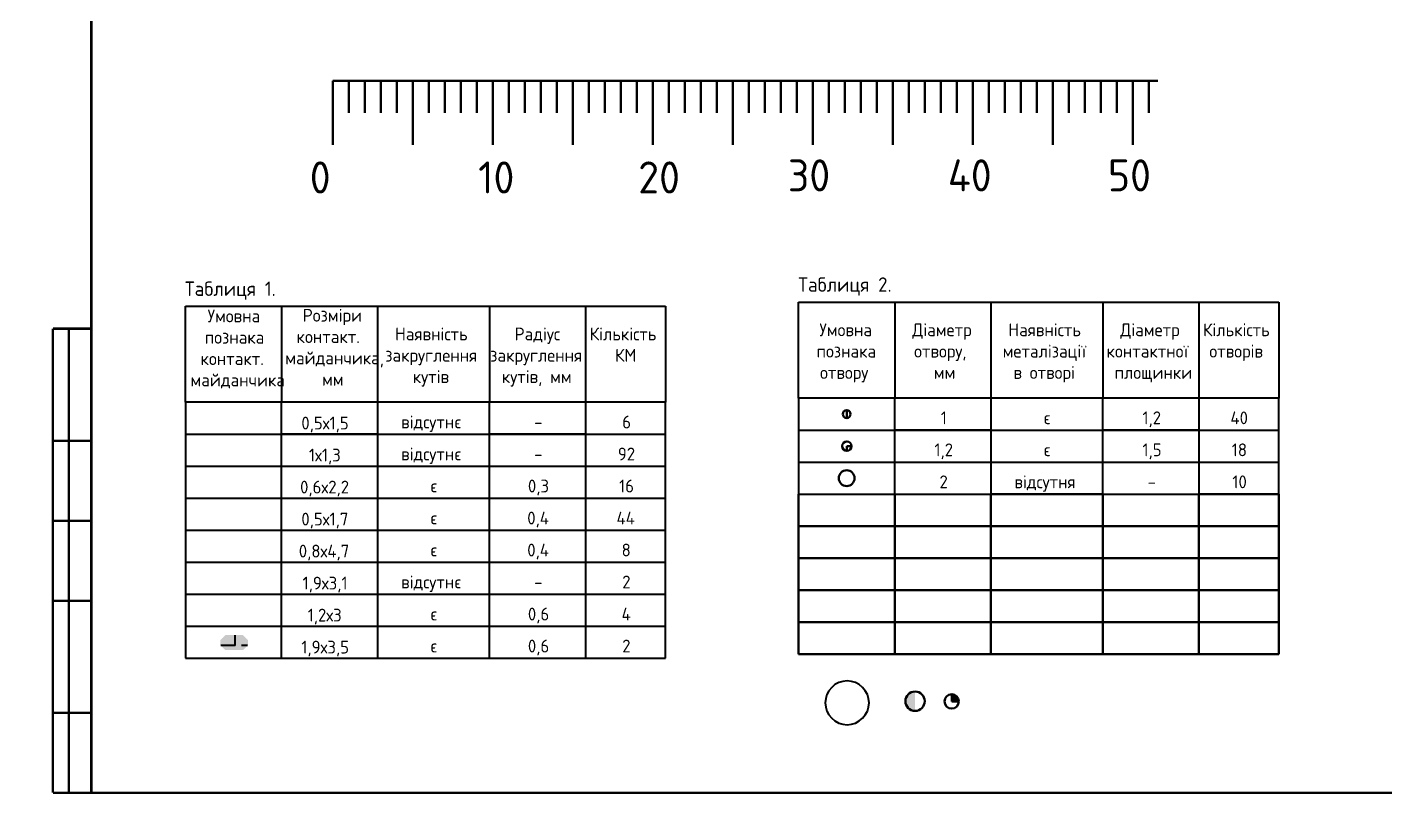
# Model space of a CAD drawing. Header units: millimetres. Extents: x 0 to 841, y 0 to 594.
# Drawn here: x 0 to 424.5, y 0 to 244.2 of the extents above; entities that cross this region are included whole.
import ezdxf

# ---------------------------------------------------------------- set-up
doc = ezdxf.new("R2010")
doc.units = ezdxf.units.MM
doc.layers.get('0').update_dxf_attribs({"lineweight": 50})
doc.layers.add('Sheet', color=255, linetype='Continuous')
doc.layers.add('Отверстия', color=7, linetype='Continuous', lineweight=30)
doc.styles.add('Gost', font='GOST type B.ttf')

msp = doc.modelspace()

# ---------------------------------------------------------------- hatches: boundary and pattern name
at = {"lineweight": 40}
h = msp.add_hatch(color=1, dxfattribs=at)
h.dxf.hatch_style = 1
h.paths.add_polyline_path([(61.9, 54.28), (60.29, 52.67), (60.29, 51.18), (61.9, 49.57), (67.04, 49.57), (67.04, 50.4, -1), (67.04, 50.72, -0.198912), (67.15, 50.67), (68.29, 51.81, -0.668179), (68.4, 52.08, -0.414214), (68.56, 51.92), (68.96, 51.92), (68.96, 52.67), (67.35, 54.28)])
h = msp.add_hatch(dxfattribs=at)
h.set_pattern_fill('ANGLE', color=1, angle=90)
h.set_pattern_definition([(90, (225.643, 2.145), (-6.985, 4e-16), [5.08, -1.905]), (180, (225.643, 2.145), (-9e-16, -6.985), [5.08, -1.905])])
h.paths.add_polyline_path([(68.96, 51.18), (68.96, 52.67), (67.35, 54.28), (61.9, 54.28), (60.29, 52.67), (60.29, 51.18), (61.9, 49.57), (67.35, 49.57)])
h.paths.add_polyline_path([(67.15, 50.67, -0.668179), (67.04, 50.4, -1.496606), (67.15, 50.67), (68.29, 51.81, -0.668179), (68.4, 52.08, -1.496606), (68.29, 51.81)], flags=16)
h.paths.add_polyline_path([(67.04, 50.4, -1), (67.04, 50.72, -1)], flags=16)
h.paths.add_polyline_path([(68.4, 51.77, -1), (68.4, 52.08, -1)], flags=16)
h = msp.add_hatch(color=1, dxfattribs=at)
h.dxf.hatch_style = 1
h.paths.add_polyline_path([(68.96, 51.18), (68.96, 52.67), (67.35, 54.28), (61.9, 54.28), (60.29, 52.67), (60.29, 51.18), (61.9, 49.57), (67.35, 49.57)])
h.paths.add_polyline_path([(67.04, 50.4, -1.496606), (67.15, 50.67), (68.29, 51.81, -0.668179), (68.4, 52.08, -1.496606), (68.29, 51.81), (67.15, 50.67, -0.668179)], flags=16)
h.paths.add_polyline_path([(67.04, 50.4, -1), (67.04, 50.72, -1)], flags=16)
h.paths.add_polyline_path([(68.4, 51.77, -1), (68.4, 52.08, -1)], flags=16)
at = {"lineweight": 50}
h = msp.add_hatch(color=7, dxfattribs=at)
h.dxf.hatch_style = 1
h.paths.add_polyline_path([(277.36, 36.64, 0.411474), (274.36, 33.61, 0.411474), (277.36, 30.57)])
h = msp.add_hatch(color=18, dxfattribs=at)
h.dxf.hatch_style = 1
h.paths.add_polyline_path([(288.87, 33.54), (291.08, 33.54, 0.410663), (288.87, 35.78)])
at = {"layer": 'Отверстия', "lineweight": 50}
h = msp.add_hatch(dxfattribs=at)
h.set_pattern_fill('ANGLE', color=256, scale=0.825)
h.set_pattern_definition([(0, (116.109, -266.8255), (0, 5.762625), [4.191, -1.571625]), (90, (116.109, -266.8255), (-5.762625, 4e-16), [4.191, -1.571625])])
h.paths.add_polyline_path([(256.02, 123.31), (256.02, 124.55, 0.414214), (254.78, 123.31, 0.414214), (256.02, 122.07)])
h = msp.add_hatch(dxfattribs=at)
h.set_pattern_fill('ANGLE', color=256, scale=0.825, angle=-0.1146)
h.set_pattern_definition([(359.8854, (-275.49, -68.0773), (0.011525, 5.762613), [4.191, -1.571625]), (89.8854, (-275.49, -68.0773), (-5.762613, 0.011525), [4.191, -1.571625])])
h.paths.add_polyline_path([(256.08, 111.82, 0.414214), (257.56, 113.3), (256.08, 113.31)])

# ---------------------------------------------------------------- linework, layer by layer
at = {"lineweight": 50}
for p, q in [((95.43, 227.45), (353.21, 227.45)), ((95.43, 227.45), (95.43, 207.45)), ((95.43, 227.45), (100.43, 227.45)), ((100.43, 227.45), (100.43, 217.45)), ((105.43, 227.45), (105.43, 217.45)), ((110.43, 227.45), (110.43, 217.45)), ((115.43, 227.45), (115.43, 217.45)), ((115.43, 227.45), (120.43, 227.45)), ((120.43, 227.45), (120.43, 207.45)), ((125.43, 227.45), (125.43, 217.45)), ((130.43, 227.45), (130.43, 217.45)), ((135.43, 227.45), (135.43, 217.45)), ((140.43, 227.45), (140.43, 217.45)), ((145.43, 227.45), (145.43, 207.45)), ((150.43, 227.45), (150.43, 217.45)), ((155.43, 227.45), (155.43, 217.45)), ((160.43, 227.45), (160.43, 217.45)), ((165.43, 227.45), (165.43, 217.45)), ((170.43, 227.45), (170.43, 207.45)), ((175.43, 227.45), (175.43, 217.45)), ((180.43, 227.45), (180.43, 217.45)), ((185.43, 227.45), (185.43, 217.45)), ((190.43, 227.45), (190.43, 217.45)), ((195.43, 227.45), (195.43, 207.45)), ((200.43, 227.45), (200.43, 217.45)), ((205.43, 227.45), (205.43, 217.45)), ((210.43, 227.45), (210.43, 217.45)), ((215.43, 227.45), (215.43, 217.45)), ((220.43, 227.45), (220.43, 207.45)), ((225.43, 227.45), (225.43, 217.45)), ((230.43, 227.45), (230.43, 217.45)), ((235.43, 227.45), (235.43, 217.45)), ((240.43, 227.45), (240.43, 217.45)), ((245.43, 227.45), (245.43, 207.45)), ((250.43, 227.45), (250.43, 217.45)), ((255.43, 227.45), (255.43, 217.45)), ((260.43, 227.45), (260.43, 217.45)), ((265.43, 227.45), (265.43, 217.45)), ((270.43, 227.45), (270.43, 207.45)), ((275.43, 227.45), (275.43, 217.45)), ((280.43, 227.45), (280.43, 217.45)), ((285.43, 227.45), (285.43, 217.45)), ((290.43, 227.45), (290.43, 217.45)), ((295.43, 227.45), (295.43, 207.45)), ((300.43, 227.45), (300.43, 217.45)), ((305.43, 227.45), (305.43, 217.45)), ((310.43, 227.45), (310.43, 217.45)), ((315.43, 227.45), (315.43, 217.45)), ((320.43, 227.45), (320.43, 207.45)), ((325.43, 227.45), (325.43, 217.45)), ((330.43, 227.45), (330.43, 217.45)), ((335.43, 227.45), (335.43, 217.45)), ((340.43, 227.45), (340.43, 217.45)), ((345.43, 227.45), (345.43, 207.45)), ((350.43, 227.45), (350.43, 217.45)), ((241.02, 98.31), (241.02, 88.31)), ((271.02, 88.31), (271.02, 98.31)), ((336.02, 98.31), (301.02, 98.31)), ((301.02, 98.31), (301.02, 88.31)), ((336.02, 88.31), (336.02, 98.31)), ((391.02, 98.31), (366.02, 98.31)), ((366.02, 98.31), (366.02, 88.31)), ((391.02, 88.31), (391.02, 98.31)), ((241.02, 88.31), (391.02, 88.31)), ((241.02, 88.31), (241.02, 78.31)), ((301.02, 88.31), (271.02, 88.31)), ((271.02, 78.31), (271.02, 88.31)), ((301.02, 88.31), (301.02, 88.31)), ((301.02, 88.31), (301.02, 78.31)), ((366.02, 88.31), (336.02, 88.31)), ((336.02, 78.31), (336.02, 88.31)), ((366.02, 88.31), (366.02, 78.31)), ((391.02, 78.31), (391.02, 88.31)), ((241.02, 78.31), (391.02, 78.31)), ((241.02, 78.31), (241.02, 68.31)), ((301.02, 78.31), (271.02, 78.31)), ((271.02, 68.31), (271.02, 78.31)), ((301.02, 78.31), (301.02, 78.31)), ((301.02, 78.31), (301.02, 68.31)), ((366.02, 78.31), (336.02, 78.31)), ((336.02, 68.31), (336.02, 78.31)), ((366.02, 78.31), (366.02, 68.31)), ((391.02, 68.31), (391.02, 78.31)), ((241.02, 68.31), (391.02, 68.31)), ((241.02, 68.31), (241.02, 58.31)), ((301.02, 68.31), (271.02, 68.31)), ((271.02, 58.31), (271.02, 68.31)), ((301.02, 68.31), (301.02, 68.31)), ((301.02, 68.31), (301.02, 58.31)), ((366.02, 68.31), (336.02, 68.31)), ((336.02, 58.31), (336.02, 68.31)), ((366.02, 68.31), (366.02, 58.31)), ((391.02, 58.31), (391.02, 68.31)), ((241.02, 58.31), (391.02, 58.31)), ((241.02, 58.31), (241.02, 48.31)), ((301.02, 58.31), (271.02, 58.31)), ((271.02, 48.31), (271.02, 58.31)), ((301.02, 58.31), (301.02, 58.31)), ((301.02, 58.31), (301.02, 48.31)), ((366.02, 58.31), (336.02, 58.31)), ((336.02, 48.31), (336.02, 58.31)), ((366.02, 58.31), (366.02, 48.31)), ((391.02, 48.31), (391.02, 58.31)), ((241.02, 48.31), (391.02, 48.31)), ((301.02, 48.31), (271.02, 48.31)), ((301.02, 48.31), (301.02, 48.31)), ((366.02, 48.31), (336.02, 48.31)), ((288.87, 35.78), (288.87, 33.54)), ((288.87, 33.54), (291.08, 33.54))]:
    msp.add_line(p, q, dxfattribs=at)
at = {"lineweight": 40}
for p, q in [((241.02, 158.31), (271.02, 158.31)), ((241.02, 128.31), (241.02, 158.31)), ((271.02, 158.31), (301.02, 158.31)), ((271.02, 158.31), (271.02, 128.31)), ((301.02, 158.31), (336.02, 158.31)), ((301.02, 158.31), (301.02, 128.31)), ((336.02, 158.31), (366.02, 158.31)), ((336.02, 158.31), (336.02, 128.31)), ((366.02, 158.31), (391.02, 158.31)), ((366.02, 158.31), (366.02, 128.31)), ((391.02, 158.31), (391.02, 128.31)), ((49.38, 157.01), (79.38, 157.01)), ((49.38, 127.01), (49.38, 157.01)), ((79.38, 157.01), (109.38, 157.01)), ((79.38, 157.01), (79.38, 127.01)), ((109.38, 157.01), (144.38, 157.01)), ((109.38, 157.01), (109.38, 127.01)), ((144.38, 157.01), (174.38, 157.01)), ((144.38, 157.01), (144.38, 127.01)), ((174.38, 157.01), (199.38, 157.01)), ((174.38, 157.01), (174.38, 127.01)), ((199.38, 157.01), (199.38, 127.01)), ((271.02, 128.31), (241.02, 128.31)), ((241.02, 128.31), (241.02, 118.31)), ((331.02, 128.31), (271.02, 128.31)), ((271.02, 118.31), (271.02, 128.31)), ((271.02, 118.31), (271.02, 128.31)), ((336.02, 128.31), (301.02, 128.31)), ((301.02, 128.31), (301.02, 118.31)), ((391.02, 128.31), (331.02, 128.31)), ((336.02, 118.31), (336.02, 128.31)), ((391.02, 128.31), (366.02, 128.31)), ((366.02, 128.31), (366.02, 118.31)), ((391.02, 118.31), (391.02, 128.31)), ((79.38, 127.01), (49.38, 127.01)), ((49.38, 127.01), (49.38, 117.01)), ((139.38, 127.01), (79.38, 127.01)), ((79.38, 117.01), (79.38, 127.01)), ((79.38, 117.01), (79.38, 127.01)), ((144.38, 127.01), (109.38, 127.01)), ((109.38, 127.01), (109.38, 117.01)), ((199.38, 127.01), (139.38, 127.01)), ((144.38, 117.01), (144.38, 127.01)), ((199.38, 127.01), (174.38, 127.01)), ((174.38, 127.01), (174.38, 117.01)), ((199.38, 117.01), (199.38, 127.01)), ((49.38, 117.01), (199.38, 117.01)), ((49.38, 117.01), (49.38, 107.01)), ((109.38, 117.01), (79.38, 117.01)), ((79.38, 107.01), (79.38, 117.01)), ((109.38, 117.01), (109.38, 107.01)), ((174.38, 117.01), (144.38, 117.01)), ((144.38, 107.01), (144.38, 117.01)), ((174.38, 117.01), (174.38, 107.01)), ((199.38, 107.01), (199.38, 117.01)), ((241.02, 118.31), (391.02, 118.31)), ((241.02, 118.31), (241.02, 108.31)), ((301.02, 118.31), (271.02, 118.31)), ((271.02, 108.31), (271.02, 118.31)), ((301.02, 118.31), (301.02, 108.31)), ((366.02, 118.31), (336.02, 118.31)), ((336.02, 108.31), (336.02, 118.31)), ((366.02, 118.31), (366.02, 108.31)), ((391.02, 108.31), (391.02, 118.31)), ((49.38, 107.01), (199.38, 107.01)), ((49.38, 107.01), (49.38, 97.01)), ((79.38, 97.01), (79.38, 107.01)), ((109.38, 107.01), (109.38, 97.01)), ((144.38, 97.01), (144.38, 107.01)), ((174.38, 107.01), (174.38, 97.01)), ((199.38, 97.01), (199.38, 107.01)), ((241.02, 108.31), (391.02, 108.31)), ((241.02, 108.31), (241.02, 98.31)), ((271.02, 98.31), (271.02, 108.31)), ((301.02, 108.31), (301.02, 98.31)), ((336.02, 98.31), (336.02, 108.31)), ((366.02, 108.31), (366.02, 98.31)), ((391.02, 98.31), (391.02, 108.31)), ((241.02, 98.31), (391.02, 98.31)), ((49.38, 97.01), (199.38, 97.01)), ((49.38, 97.01), (49.38, 87.01)), ((79.38, 87.01), (79.38, 97.01)), ((109.38, 97.01), (109.38, 87.01)), ((144.38, 87.01), (144.38, 97.01)), ((174.38, 97.01), (174.38, 87.01)), ((199.38, 87.01), (199.38, 97.01)), ((49.38, 87.01), (199.38, 87.01)), ((49.38, 87.01), (49.38, 77.01)), ((79.38, 77.01), (79.38, 87.01)), ((109.38, 87.01), (109.38, 77.01)), ((144.38, 77.01), (144.38, 87.01)), ((174.38, 87.01), (174.38, 77.01)), ((199.38, 77.01), (199.38, 87.01)), ((49.38, 77.01), (199.38, 77.01)), ((49.38, 77.01), (49.38, 67.01)), ((79.38, 67.01), (79.38, 77.01)), ((109.38, 77.01), (109.38, 67.01)), ((144.38, 67.01), (144.38, 77.01)), ((174.38, 77.01), (174.38, 67.01)), ((199.38, 67.01), (199.38, 77.01)), ((49.38, 67.01), (199.38, 67.01)), ((49.38, 67.01), (49.38, 57.01)), ((79.38, 57.01), (79.38, 67.01)), ((109.38, 67.01), (109.38, 57.01)), ((144.38, 57.01), (144.38, 67.01)), ((174.38, 67.01), (174.38, 57.01)), ((199.38, 57.01), (199.38, 67.01)), ((49.38, 57.01), (199.38, 57.01)), ((49.38, 57.01), (49.38, 47.01)), ((79.38, 47.01), (79.38, 57.01)), ((109.38, 57.01), (109.38, 47.01)), ((144.38, 47.01), (144.38, 57.01)), ((174.38, 57.01), (174.38, 47.01)), ((199.38, 47.01), (199.38, 57.01)), ((49.38, 47.01), (199.38, 47.01))]:
    msp.add_line(p, q, dxfattribs=at)
at = {"lineweight": 50}
msp.add_circle((288.84, 33.54), 2.24, dxfattribs=at)
at = {"layer": 'Sheet'}
for points, const_width in [([(0, 594), (840.96, 594), (840.96, 0.04), (0, 0.04), (0, 594)], 0.0991), ([(20, 5), (20, 589)], 0.749), ([(8, 5), (8, 150)], 0.749), ([(8, 150), (20, 150)], 0.749), ([(13, 150), (13, 5)], 0.749), ([(8, 115), (20, 115)], 0.749), ([(20, 90), (8, 90)], 0.749), ([(8, 65), (20, 65)], 0.749), ([(20, 30), (8, 30)], 0.749), ([(836, 5), (8, 5)], 0.749)]:
    msp.add_lwpolyline(points, dxfattribs=dict(at, const_width=const_width))
at = {"layer": 'Отверстия', "lineweight": 50}
for p, q in [((256.02, 123.31), (256.02, 124.55)), ((256.02, 123.31), (256.02, 123.31)), ((256.02, 123.31), (256.02, 123.31)), ((256.02, 123.31), (256.02, 123.31)), ((256.02, 123.31), (256.02, 123.31)), ((256.02, 123.31), (256.02, 123.31)), ((256.02, 122.07), (256.02, 123.31)), ((256.02, 123.31), (256.02, 123.31)), ((256.02, 123.31), (256.02, 122.07)), ((256.08, 113.31), (256.08, 113.31)), ((256.08, 113.31), (256.08, 113.31)), ((256.08, 113.31), (256.08, 113.31)), ((256.08, 113.31), (256.08, 113.31)), ((256.08, 113.31), (256.08, 111.82)), ((256.08, 111.82), (256.08, 113.31)), ((256.08, 113.31), (257.56, 113.3))]:
    msp.add_line(p, q, dxfattribs=at)
at = {"layer": 'Отверстия', "lineweight": 40}
for p, q in [((252.37, 38.79), (251.34, 37.94)), ((253.55, 39.42), (252.37, 38.79)), ((254.83, 39.81), (253.55, 39.42)), ((256.17, 39.94), (254.83, 39.81)), ((257.5, 39.81), (256.17, 39.94)), ((258.78, 39.42), (257.5, 39.81)), ((259.96, 38.79), (258.78, 39.42)), ((261, 37.94), (259.96, 38.79)), ((249.47, 34.44), (249.33, 33.11)), ((249.85, 35.72), (249.47, 34.44)), ((250.49, 36.9), (249.85, 35.72)), ((251.34, 37.94), (250.49, 36.9)), ((261.85, 36.9), (261, 37.94)), ((262.48, 35.72), (261.85, 36.9)), ((262.87, 34.44), (262.48, 35.72)), ((263, 33.11), (262.87, 34.44)), ((249.33, 33.11), (249.47, 31.78)), ((249.47, 31.78), (249.85, 30.49)), ((249.85, 30.49), (250.49, 29.31)), ((261.85, 29.31), (262.48, 30.49)), ((262.48, 30.49), (262.87, 31.78)), ((262.87, 31.78), (263, 33.11)), ((250.49, 29.31), (251.34, 28.28)), ((251.34, 28.28), (252.37, 27.43)), ((252.37, 27.43), (253.55, 26.8)), ((253.55, 26.8), (254.83, 26.41)), ((254.83, 26.41), (256.17, 26.28)), ((256.17, 26.28), (257.5, 26.41)), ((257.5, 26.41), (258.78, 26.8)), ((258.78, 26.8), (259.96, 27.43)), ((259.96, 27.43), (261, 28.28)), ((261, 28.28), (261.85, 29.31))]:
    msp.add_line(p, q, dxfattribs=at)
at = {"layer": 'Отверстия', "lineweight": 50}
for centre, radius in [((256.02, 123.31), 1.24), ((256.08, 113.31), 1.49), ((256.02, 103.31), 2.48), ((277.39, 33.61), 3.03)]:
    msp.add_circle(centre, radius, dxfattribs=at)
for centre, start, end in [((253.6, 113.26), 359.7708, 360), ((258.55, 113.25), 179.7708, 180)]:
    msp.add_arc(centre, 2.48, start, end, dxfattribs=at)

# ---------------------------------------------------------------- texts
at = {"lineweight": 50, "extrusion": (0, 0, -1), "insert": (94.79, 202.24), "char_height": 10, "attachment_point": 1, "text_direction": (-1, 0, 0), "style": 'Gost'}
msp.add_mtext('0', dxfattribs=at)
at = {"lineweight": 50, "char_height": 10, "attachment_point": 1, "style": 'Gost'}
for s, insert in [('10', (140.88, 202.24)), ('20', (190.88, 202.24)), ('30', (237.63, 202.89)), ('40', (287.63, 202.89)), ('50', (337.63, 202.89))]:
    msp.add_mtext(s, dxfattribs=dict(at, insert=insert))
at = {"lineweight": 40, "attachment_point": 1, "style": 'Gost'}
for s, width, heights, insert, char_height in [('Таблиця 2.', 60, [0], (240.88, 166.03), 4.5), ('Таблиця 1.', 60, [0], (49.23, 164.73), 4.5), ('\\pi6.4837;Умовна \\P\\pi5.5926;познака\\P\\pi4.2871;контакт.\\P\\pi1.1372;майданчика', 30, [29.97], (49.85, 155.97), 4), ('\\pi6.1881;Розміри \\P\\pi4.2871;контакт.\\P\\pi0.73126;майданчика,\\P\\pi12.228;мм', 30, [29.97], (79.86, 156.18), 4), ('\\pi17.208;\\P\\pi5.5252;Наявність \\P\\pi2.4559;закруглення \\P\\pi11.05;кутів', 34.4167, [29.97], (109.38, 157.01), 4), ('\\pi15;\\P\\pi7.8713;Радіус \\P\\pi0.24752;закруглення \\P\\pi3.8911;кутів, мм', 30, [29.97], (144.38, 157.01), 4), ('\\pi12.24;\\P\\pi1.3485;Кількість \\P\\pi9.2678;КМ', 24.4791, [29.97], (174.38, 157.01), 4), ('\\pi15;\\P\\pi6.4837;Умовна \\P\\pi5.5926;познака\\P\\pi6.6832;отвору', 30, [29.97], (241.02, 158.31), 4), ('\\pi15;\\P\\pi5.495;Діаметр \\P\\pi6.0792;отвору,\\P\\pi12.228;мм', 30, [29.97], (271.02, 158.31), 4), ('\\pi17.208;\\P\\pi5.5252;Наявність \\P\\pi3.743;металізації\\P\\pi7.1093;в отворі', 34.4167, [29.97], (301.02, 158.31), 4), ('\\pi15;\\P\\pi5.495;Діаметр \\P\\pi1.2178;контактної \\P\\pi3.7129;площинки', 30, [29.97], (336.02, 158.31), 4), ('\\pi12.24;\\P\\pi1.3485;Кількість \\P\\pi3.3287;отворів', 24.4791, [29.97], (366.02, 158.31), 4), ('\\pi15;\\P\\pi14.406;{\\H1.6x;1}', 30, [9.61], (271.02, 128.31), 2.5), ('\\pi15;\\P\\pi12.426;{\\H1.6x;1,2}', 30, [9.61], (336.02, 128.31), 2.5), ('\\pi12.5;\\P\\pi9.9215;{\\H1.6x;40}', 25, [9.61], (366.02, 128.31), 2.5), ('\\pi25;\\P\\pi17.673;{\\H1.6x;0,5х1,5}', 50, [9.61], (67.94, 126.68), 2.5), ('\\pi17.5;\\P\\pi7.401;{\\H1.6x;відсутнє}', 35, [9.61], (109.38, 127.01), 2.5), ('\\pi15;\\P\\pi14.01;{\\H1.6x;-}', 30, [9.61], (144.38, 127.01), 2.5), ('\\pi12.5;\\P\\pi11.51;{\\H1.6x;6}', 25, [9.61], (174.38, 127.01), 2.5), ('\\pi17.5;\\P\\pi16.51;{\\H1.6x;є}', 35, [9.61], (301.02, 128.31), 2.5), ('\\pi25;\\P\\pi20.059;{\\H1.6x;1х1,3}', 50, [9.61], (67.94, 116.68), 2.5), ('\\pi17.5;\\P\\pi7.401;{\\H1.6x;відсутнє}', 35, [9.61], (109.38, 117.01), 2.5), ('\\pi15;\\P\\pi14.01;{\\H1.6x;-}', 30, [9.61], (144.38, 117.01), 2.5), ('\\pi12.5;\\P\\pi10.124;{\\H1.6x;92}', 25, [9.61], (174.38, 117.01), 2.5), ('\\pi15;\\P\\pi12.426;{\\H1.6x;1,2}', 30, [9.61], (271.02, 118.31), 2.5), ('\\pi17.5;\\P\\pi16.51;{\\H1.6x;є}', 35, [9.61], (301.02, 118.31), 2.5), ('\\pi12.5;\\P\\pi10.32;{\\H1.6x;18}', 25, [9.61], (366.02, 118.31), 2.5), ('\\pi25;\\P\\pi17.277;{\\H1.6x;0,6х2,2}', 50, [9.61], (67.94, 106.68), 2.5), ('\\pi15;\\P\\pi12.04;{\\H1.6x;0,3}', 30, [9.61], (144.38, 107.01), 2.5), ('\\pi15;\\P\\pi14.001;{\\H1.6x;2}', 30, [9.61], (271.02, 108.31), 2.5), ('\\pi17.5;\\P\\pi7.4024;{\\H1.6x;відсутня}', 35, [9.61], (301.02, 108.31), 2.5), ('\\pi15;\\P\\pi14.01;{\\H1.6x;-}', 30, [9.61], (336.02, 108.31), 2.5), ('\\pi12.5;\\P\\pi10.52;{\\H1.6x;10}', 25, [9.61], (366.02, 108.31), 2.5), ('\\pi17.5;\\P\\pi16.51;{\\H1.6x;є}', 35, [9.61], (109.38, 107.01), 2.5), ('\\pi25;\\P\\pi17.672;{\\H1.6x;0,5х1,7}', 50, [9.61], (67.94, 96.68), 2.5), ('\\pi17.5;\\P\\pi16.51;{\\H1.6x;є}', 35, [9.61], (109.38, 97.01), 2.5), ('\\pi15;\\P\\pi11.832;{\\H1.6x;0,4}', 30, [9.61], (144.38, 97.01), 2.5), ('\\pi12.5;\\P\\pi9.7235;{\\H1.6x;44}', 25, [9.61], (174.38, 97.01), 2.5), ('\\pi25;\\P\\pi16.88;{\\H1.6x;0,8х4,7}', 50, [9.61], (67.94, 86.68), 2.5), ('\\pi17.5;\\P\\pi16.51;{\\H1.6x;є}', 35, [9.61], (109.38, 87.01), 2.5), ('\\pi15;\\P\\pi11.832;{\\H1.6x;0,4}', 30, [9.61], (144.38, 87.01), 2.5), ('\\pi12.5;\\P\\pi11.31;{\\H1.6x;8}', 25, [9.61], (174.38, 87.01), 2.5), ('\\pi25;\\P\\pi18.069;{\\H1.6x;1,9х3,1}', 50, [9.61], (67.94, 76.68), 2.5), ('\\pi17.5;\\P\\pi7.401;{\\H1.6x;відсутнє}', 35, [9.61], (109.38, 77.01), 2.5), ('\\pi15;\\P\\pi14.01;{\\H1.6x;-}', 30, [9.61], (144.38, 77.01), 2.5), ('\\pi25;\\P\\pi19.663;{\\H1.6x;1,2х3}', 50, [9.61], (67.94, 66.68), 2.5), ('\\pi17.5;\\P\\pi16.51;{\\H1.6x;є}', 35, [9.61], (109.38, 67.01), 2.5), ('\\pi15;\\P\\pi12.03;{\\H1.6x;0,6}', 30, [9.61], (144.38, 67.01), 2.5), ('\\pi12.5;\\P\\pi11.308;{\\H1.6x;4}', 25, [9.61], (174.38, 67.01), 2.5), ('\\pi25;\\P\\pi17.673;{\\H1.6x;1,9х3,5}', 50, [9.61], (67.94, 56.68), 2.5), ('\\pi17.5;\\P\\pi16.51;{\\H1.6x;є}', 35, [9.61], (109.38, 57.01), 2.5), ('\\pi15;\\P\\pi12.03;{\\H1.6x;0,6}', 30, [9.61], (144.38, 57.01), 2.5), ('\\pi12.5;\\P\\pi11.501;{\\H1.6x;2}', 25, [9.61], (174.38, 57.01), 2.5)]:
    msp.add_mtext_dynamic_manual_height_columns(s, width=width, gutter_width=12.5, heights=heights, dxfattribs=dict(at, insert=insert, char_height=char_height))
at = {"lineweight": 40}
note = msp.add_mtext_dynamic_manual_height_columns('\\pi15;\\P\\pi12.426;{\\H1.6x;1,5\\P\\pi15;}', width=30, gutter_width=12.5, heights=[9.61, 0], dxfattribs=dict(at, insert=(336.02, 118.31), char_height=2.5, attachment_point=1, style='Gost'))
for column, words in zip(note.columns.linked_columns, ['\\pi15;']):
    column.text = words
note = msp.add_mtext_dynamic_manual_height_columns('\\pi12.5;\\P\\pi10.52;{\\H1.6x;16\\P\\pi12.5;}', width=25, gutter_width=12.5, heights=[9.61, 0], dxfattribs=dict(at, insert=(174.38, 107.01), char_height=2.5, attachment_point=1, style='Gost'))
for column, words in zip(note.columns.linked_columns, ['\\pi12.5;']):
    column.text = words
note = msp.add_mtext_dynamic_manual_height_columns('\\pi12.5;\\P\\pi11.501;{\\H1.6x;2\\P\\pi12.5;}', width=25, gutter_width=12.5, heights=[9.61, 0], dxfattribs=dict(at, insert=(174.38, 77.01), char_height=2.5, attachment_point=1, style='Gost'))
for column, words in zip(note.columns.linked_columns, ['\\pi12.5;']):
    column.text = words

doc.saveas('drawing.dxf')
